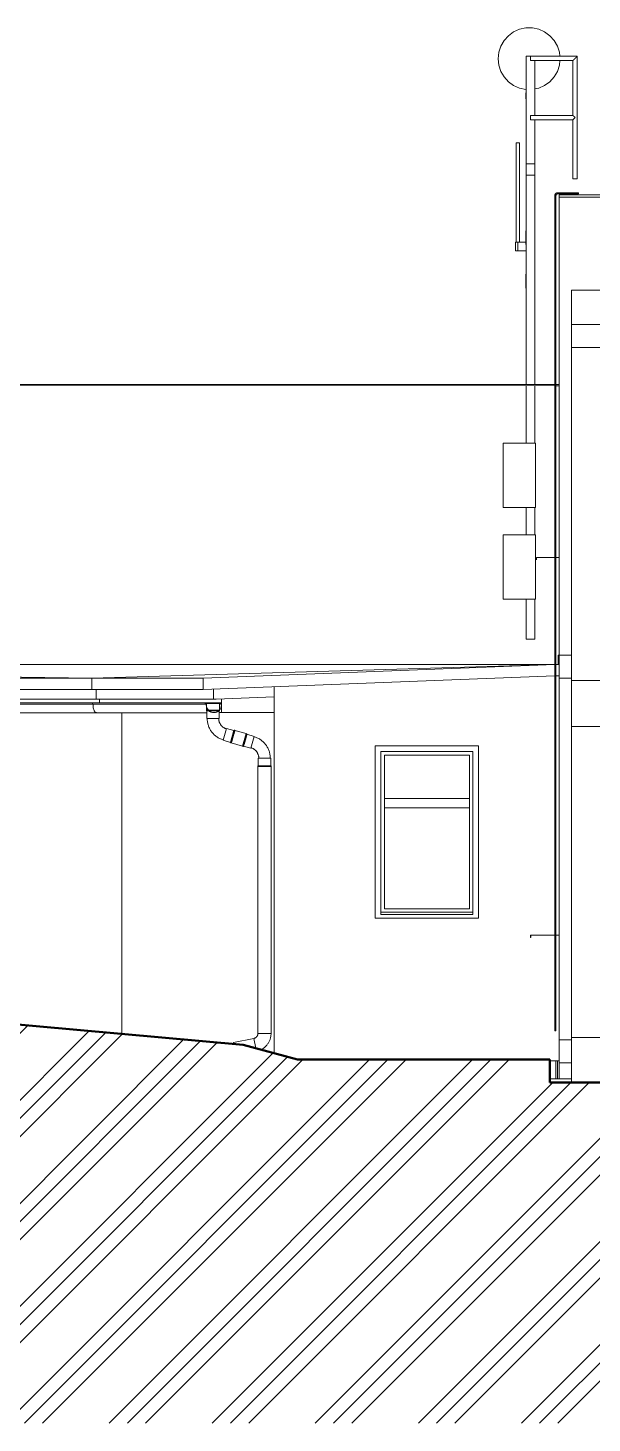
# Model space of a CAD drawing. Header units: millimetres. Extents: x -4051 to 472247, y -45352 to 20466.
# Drawn here: x 48860 to 53777, y -2470 to 9685 of the extents above; entities that cross this region are included whole.
import ezdxf

# ---------------------------------------------------------------- set-up
doc = ezdxf.new("R2010")
doc.units = ezdxf.units.MM
for name, color, linetype, lineweight in [('A-DETL-GENF', 92, 'Continuous', 9), ('A-DETL-WIDE', 214, 'Continuous', 50), ('A-DOOR', 31, 'Continuous', 9), ('A-DOOR-FRAM', 31, 'Continuous', 9), ('A-FLOR', 192, 'Continuous', 9), ('A-GLAZ', 151, 'Continuous', 9), ('A-ROOF', 132, 'Continuous', 9), ('A-ROOF-OTLN', 132, 'Continuous', 9), ('A-WALL', 113, 'Continuous', 9), ('E-POWR-CNDT', 130, 'Continuous', 9), ('M-EQPM', 50, 'Continuous', 9), ('P-PIPE', 3, 'Continuous', 9), ('Q-SPCQ', 91, 'Continuous', 9), ('S-COLS', 52, 'Continuous', 9)]:
    doc.layers.add(name, color=color, linetype=linetype, lineweight=lineweight)

# ---------------------------------------------------------------- blocks, each defined once
blk = doc.blocks.new('OKNO_1k_nadsvetlik - OKNO_1k_nadsvetlik_900 x 1500-2284060-J-Bourání')
at = {"layer": 'A-GLAZ'}
for p, q in [((46594, 3430), (46594, 1930)), ((47494, 3430), (46594, 3430)), ((47494, 1930), (47494, 3430)), ((46644, 3380), (47444, 3380)), ((46644, 3380), (46644, 1982)), ((46674, 2010), (46674, 3350)), ((46674, 3350), (47414, 3350)), ((47414, 3350), (47414, 2010)), ((47444, 3380), (47444, 1982)), ((46674, 2970), (47414, 2970)), ((46674, 2970), (46674, 2890)), ((47414, 2890), (47414, 2970)), ((47414, 2890), (46674, 2890)), ((47414, 2010), (46674, 2010)), ((46594, 1930), (47494, 1930))]:
    blk.add_line(p, q, dxfattribs=at)
blk = doc.blocks.new('parapet_ext - parapet_ext-1802020-J-Bourání')
at = {"layer": 'Q-SPCQ'}
for p, q in [((46644, 1960), (46644, 1982)), ((47444, 1982), (46644, 1982)), ((47444, 1960), (46644, 1960)), ((47444, 1982), (47444, 1960))]:
    blk.add_line(p, q, dxfattribs=at)
blk = doc.blocks.new('OKNO_2k_nadsvetlik - OKNO_2k_nadsvetlik 1500 x 1800-1972498-J-Bourání')
at = {"layer": 'A-GLAZ'}
blk.add_line((53490, 1730), (53490, 3530), dxfattribs=at)
blk = doc.blocks.new('parapet_ext - parapet_ext-V1-J-Bourání')
at = {"layer": 'Q-SPCQ'}
for p, q in [((53453, 1782), (53241, 1782)), ((53241, 1782), (53241, 1760)), ((53241, 1760), (53243, 1760)), ((53243, 1780), (53453, 1780)), ((53243, 1760), (53243, 1780)), ((53490, 1782), (53462, 1782)), ((53462, 1780), (53490, 1780))]:
    blk.add_line(p, q, dxfattribs=at)
blk = doc.blocks.new('DVERE_1k_oblozka - DD03_01_900x1970_koupelna-1549512-J-Bourání')
at = {"layer": 'A-DOOR'}
for p in [(53461, 685), (53476, 530)]:
    blk.add_line(p, (53461, 530), dxfattribs=at)
at = {"layer": 'A-DOOR-FRAM'}
for p, q in [((53476, 530), (53476, 685)), ((53491, 670), (53491, 530)), ((53491, 530), (53476, 530)), ((53596, 530), (53491, 530))]:
    blk.add_line(p, q, dxfattribs=at)
blk = doc.blocks.new('OKNO_2k_nadsvetlik - OKNO_2k_nadsvetlik 1500 x 1800-1972510-J-Bourání')
at = {"layer": 'A-GLAZ'}
blk.add_line((53490, 5020), (53490, 6820), dxfattribs=at)
blk = doc.blocks.new('parapet_ext - parapet_ext-V13-J-Bourání')
at = {"layer": 'Q-SPCQ'}
for p, q in [((53452, 5072), (53291, 5072)), ((53291, 5072), (53291, 5050)), ((53291, 5050), (53293, 5050)), ((53293, 5070), (53452, 5070)), ((53293, 5050), (53293, 5070)), ((53490, 5072), (53462, 5072)), ((53462, 5070), (53490, 5070))]:
    blk.add_line(p, q, dxfattribs=at)
blk = doc.blocks.new('Žebřík - Standardní-1244347-J-Bourání')
at = {"layer": 'Q-SPCQ', "color": 41}
for p, q in [((53203, 8502), (53203, 9439)), ((53241, 9439), (53203, 9439)), ((53648, 9439), (53241, 9439)), ((53241, 9439), (53241, 9401)), ((53241, 9401), (53610, 9401)), ((53279, 9401), (53279, 8923)), ((53610, 9401), (53610, 8923)), ((53648, 8369), (53648, 9439)), ((53610, 8923), (53241, 8923)), ((53241, 8923), (53241, 8904)), ((53241, 8904), (53241, 8885)), ((53241, 8885), (53610, 8885)), ((53279, 8885), (53279, 8502)), ((53610, 8885), (53610, 8369)), ((53203, 8401), (53203, 8502)), ((53203, 8502), (53279, 8502)), ((53203, 6577), (53203, 8401)), ((53203, 8401), (53279, 8401)), ((53279, 8502), (53279, 8401)), ((53279, 8401), (53279, 6577)), ((53610, 8369), (53648, 8369)), ((53203, 6068), (53203, 6567)), ((53279, 6567), (53279, 6068)), ((53203, 5268), (53203, 5508)), ((53279, 5508), (53279, 5268)), ((53203, 4359), (53203, 4708)), ((53279, 4708), (53279, 4359)), ((53203, 4359), (53279, 4359))]:
    blk.add_line(p, q, dxfattribs=at)
for points, knots in [([(53648, 9439), (53648, 9439), (53648, 9438), (53647, 9437), (53646, 9436), (53644, 9435), (53643, 9434), (53642, 9433), (53641, 9431), (53639, 9430), (53638, 9428), (53636, 9427), (53635, 9426), (53634, 9425), (53633, 9423), (53632, 9422), (53630, 9421), (53629, 9420), (53628, 9418), (53627, 9417), (53625, 9416), (53624, 9415), (53623, 9414), (53622, 9412), (53621, 9411), (53620, 9410), (53618, 9409), (53617, 9408), (53616, 9407), (53615, 9405), (53614, 9404), (53613, 9403), (53611, 9402), (53610, 9401), (53610, 9401), (53610, 9401)], [0, 0, 0, 0, 0.083333, 0.125, 0.166667, 0.208333, 0.229167, 0.25, 0.291667, 0.333333, 0.354167, 0.375, 0.395833, 0.416667, 0.4375, 0.458333, 0.479167, 0.5, 0.520833, 0.541667, 0.5625, 0.583333, 0.604167, 0.625, 0.645833, 0.666667, 0.6875, 0.708333, 0.75, 0.770833, 0.791667, 0.833333, 0.875, 0.916667, 1, 1, 1, 1]), ([(53629, 8904), (53628, 8905), (53625, 8907), (53622, 8910), (53620, 8912), (53619, 8914), (53618, 8914), (53618, 8915), (53617, 8916), (53616, 8917), (53615, 8918), (53615, 8918), (53614, 8919), (53613, 8920), (53613, 8920), (53612, 8921), (53612, 8921), (53611, 8922), (53611, 8922), (53610, 8922), (53610, 8923), (53610, 8923), (53610, 8923)], [0, 0, 0, 0, 0.142857, 0.285714, 0.357143, 0.392857, 0.428571, 0.464286, 0.5, 0.535714, 0.571429, 0.607143, 0.642857, 0.678571, 0.714286, 0.75, 0.785714, 0.821429, 0.857143, 0.892857, 0.928571, 1, 1, 1, 1]), ([(53610, 8885), (53610, 8885), (53610, 8885), (53610, 8885), (53611, 8885), (53611, 8886), (53612, 8886), (53612, 8887), (53613, 8887), (53613, 8888), (53614, 8889), (53615, 8889), (53615, 8890), (53616, 8891), (53617, 8892), (53618, 8893), (53619, 8894), (53620, 8895), (53622, 8897), (53625, 8900), (53628, 8903), (53629, 8904)], [0, 0, 0, 0, 0.071429, 0.107143, 0.142857, 0.178571, 0.214286, 0.25, 0.285714, 0.321429, 0.357143, 0.392857, 0.428571, 0.464286, 0.5, 0.571429, 0.607143, 0.642857, 0.714286, 0.857143, 1, 1, 1, 1])]:
    blk.add_open_spline(points, degree=3, knots=knots, dxfattribs=at)
blk = doc.blocks.new('Koleno_ uhlíková ocel_ lisované - Standardní-1479832-J-Bourání')
at = {"layer": 'P-PIPE', "color": 41}
for p, q in [((50769, 3531), (50739, 3428)), ((50833, 3513), (50769, 3531)), ((50739, 3428), (50804, 3409)), ((50804, 3409), (50833, 3513)), ((50868, 3324), (50868, 3257)), ((50976, 3324), (50868, 3324)), ((50976, 3257), (50976, 3324)), ((50976, 3257), (50868, 3257))]:
    blk.add_line(p, q, dxfattribs=at)
at = {"layer": 'P-PIPE', "color": 41, "flags": 128}
for points in [[(50761, 3534), (50761, 3533), (50761, 3533), (50761, 3533), (50761, 3533), (50761, 3532), (50761, 3532), (50761, 3532), (50761, 3531), (50760, 3530), (50760, 3529), (50760, 3529), (50760, 3528), (50759, 3527), (50759, 3526), (50759, 3524), (50758, 3523), (50758, 3522), (50758, 3521), (50757, 3519), (50757, 3518), (50756, 3516), (50756, 3515), (50756, 3513), (50755, 3511), (50755, 3510), (50754, 3508), (50754, 3506), (50753, 3504), (50752, 3502), (50752, 3500), (50751, 3498), (50751, 3497), (50750, 3495), (50750, 3492), (50749, 3490), (50748, 3488), (50748, 3486), (50747, 3484), (50747, 3482), (50746, 3480), (50745, 3478), (50745, 3476), (50744, 3474), (50744, 3472), (50743, 3470), (50743, 3468), (50742, 3466), (50741, 3464), (50741, 3462), (50740, 3460), (50740, 3458), (50739, 3456), (50739, 3455), (50738, 3453), (50738, 3451), (50737, 3449), (50737, 3448), (50736, 3446), (50736, 3445), (50736, 3443), (50735, 3442), (50735, 3441), (50734, 3439), (50734, 3438), (50734, 3437), (50733, 3436), (50733, 3435), (50733, 3434), (50733, 3433), (50732, 3433), (50732, 3432), (50732, 3431), (50732, 3431), (50732, 3431), (50732, 3430), (50732, 3430), (50732, 3430), (50732, 3430), (50732, 3430)], [(50739, 3428), (50739, 3428), (50739, 3428), (50739, 3428), (50739, 3428), (50740, 3429), (50740, 3429), (50740, 3430), (50740, 3430), (50740, 3431), (50740, 3432), (50741, 3432), (50741, 3433), (50741, 3434), (50742, 3435), (50742, 3437), (50742, 3438), (50743, 3439), (50743, 3440), (50743, 3442), (50744, 3443), (50744, 3445), (50745, 3446), (50745, 3448), (50746, 3450), (50746, 3451), (50747, 3453), (50747, 3455), (50748, 3457), (50748, 3459), (50749, 3461), (50749, 3463), (50750, 3465), (50750, 3467), (50751, 3469), (50752, 3471), (50752, 3473), (50753, 3475), (50753, 3477), (50754, 3479), (50755, 3481), (50755, 3483), (50756, 3485), (50756, 3487), (50757, 3489), (50758, 3491), (50758, 3493), (50759, 3495), (50759, 3497), (50760, 3499), (50760, 3501), (50761, 3503), (50761, 3505), (50762, 3507), (50762, 3508), (50763, 3510), (50763, 3512), (50764, 3513), (50764, 3515), (50765, 3516), (50765, 3518), (50766, 3519), (50766, 3520), (50766, 3522), (50767, 3523), (50767, 3524), (50767, 3525), (50768, 3526), (50768, 3527), (50768, 3528), (50768, 3528), (50768, 3529), (50769, 3530), (50769, 3530), (50769, 3530), (50769, 3531), (50769, 3531), (50769, 3531), (50769, 3531), (50769, 3531)], [(50761, 3534), (50761, 3534), (50761, 3534), (50762, 3534), (50762, 3534), (50762, 3534), (50762, 3534), (50762, 3535), (50762, 3535), (50762, 3535), (50762, 3535), (50762, 3535), (50762, 3535), (50762, 3535), (50763, 3535), (50763, 3536), (50763, 3536), (50763, 3536), (50763, 3536), (50763, 3536), (50763, 3536), (50763, 3536), (50764, 3536), (50764, 3536), (50764, 3536), (50764, 3536), (50764, 3536), (50764, 3536), (50765, 3536), (50765, 3536), (50765, 3536), (50765, 3536), (50765, 3536), (50765, 3536), (50765, 3536), (50766, 3536), (50766, 3536), (50766, 3536), (50766, 3536), (50766, 3536), (50766, 3536), (50767, 3536), (50767, 3536), (50767, 3536), (50767, 3536), (50767, 3536), (50767, 3536), (50767, 3536), (50768, 3536), (50768, 3536), (50768, 3535), (50768, 3535), (50768, 3535), (50768, 3535), (50768, 3535), (50768, 3535), (50768, 3535), (50769, 3535), (50769, 3534), (50769, 3534), (50769, 3534), (50769, 3534), (50769, 3534), (50769, 3534), (50769, 3534), (50769, 3533), (50769, 3533), (50769, 3533), (50769, 3533), (50769, 3533), (50769, 3533), (50769, 3533), (50769, 3532), (50769, 3532), (50769, 3532), (50769, 3532), (50769, 3532), (50769, 3532), (50769, 3531), (50769, 3531)], [(50761, 3532), (50761, 3532), (50761, 3533), (50761, 3533), (50761, 3533), (50761, 3533), (50761, 3534), (50761, 3534)], [(50769, 3531), (50769, 3531), (50769, 3531), (50769, 3531), (50769, 3531), (50769, 3530), (50769, 3530), (50768, 3529), (50768, 3529)], [(50739, 3428), (50739, 3427), (50739, 3427), (50739, 3427), (50739, 3427), (50739, 3427), (50739, 3427), (50739, 3426), (50739, 3426), (50739, 3426), (50739, 3426), (50738, 3426), (50738, 3426), (50738, 3426), (50738, 3426), (50738, 3426), (50738, 3425), (50738, 3425), (50738, 3425), (50737, 3425), (50737, 3425), (50737, 3425), (50737, 3425), (50737, 3425), (50737, 3425), (50737, 3425), (50736, 3425), (50736, 3425), (50736, 3425), (50736, 3425), (50736, 3425), (50736, 3425), (50735, 3425), (50735, 3425), (50735, 3425), (50735, 3425), (50735, 3425), (50735, 3425), (50735, 3425), (50734, 3425), (50734, 3425), (50734, 3425), (50734, 3425), (50734, 3425), (50734, 3425), (50734, 3425), (50733, 3425), (50733, 3425), (50733, 3425), (50733, 3425), (50733, 3426), (50733, 3426), (50733, 3426), (50733, 3426), (50732, 3426), (50732, 3426), (50732, 3426), (50732, 3426), (50732, 3427), (50732, 3427), (50732, 3427), (50732, 3427), (50732, 3427), (50732, 3427), (50732, 3427), (50732, 3428), (50732, 3428), (50732, 3428), (50731, 3428), (50731, 3428), (50731, 3428), (50731, 3429), (50731, 3429), (50731, 3429), (50731, 3429), (50731, 3429), (50732, 3429), (50732, 3429), (50732, 3430), (50732, 3430)], [(50732, 3430), (50732, 3430), (50732, 3430), (50732, 3430), (50732, 3430), (50732, 3431), (50732, 3431), (50732, 3432)], [(50740, 3430), (50740, 3429), (50740, 3429), (50740, 3428), (50739, 3428), (50739, 3428), (50739, 3428), (50739, 3428), (50739, 3428)], [(50805, 3413), (50808, 3412), (50812, 3411), (50815, 3409), (50819, 3408), (50822, 3406), (50825, 3404), (50828, 3402), (50831, 3400), (50834, 3398), (50837, 3396), (50840, 3394), (50843, 3391), (50846, 3388), (50848, 3386), (50851, 3383), (50853, 3380), (50855, 3377), (50857, 3374), (50859, 3371), (50861, 3368), (50862, 3364), (50864, 3361), (50865, 3358), (50867, 3354), (50868, 3351), (50869, 3347), (50870, 3343), (50870, 3340), (50871, 3336), (50871, 3333), (50872, 3329), (50872, 3325), (50872, 3324)], [(50972, 3324), (50972, 3332), (50971, 3339), (50970, 3347), (50969, 3355), (50968, 3362), (50966, 3370), (50964, 3377), (50962, 3385), (50959, 3392), (50957, 3399), (50953, 3406), (50950, 3413), (50946, 3420), (50942, 3426), (50938, 3433), (50934, 3439), (50929, 3445), (50924, 3451), (50919, 3457), (50913, 3462), (50908, 3467), (50902, 3472), (50896, 3477), (50890, 3482), (50883, 3486), (50877, 3490), (50870, 3494), (50863, 3497), (50856, 3500), (50849, 3503), (50842, 3506), (50835, 3508), (50832, 3509)], [(50868, 3249), (50868, 3249), (50867, 3249), (50867, 3249), (50867, 3249), (50867, 3249), (50867, 3249), (50867, 3249), (50866, 3249), (50866, 3249), (50866, 3249), (50866, 3249), (50866, 3250), (50866, 3250), (50866, 3250), (50865, 3250), (50865, 3250), (50865, 3250), (50865, 3250), (50865, 3250), (50865, 3250), (50865, 3250), (50865, 3251), (50865, 3251), (50864, 3251), (50864, 3251), (50864, 3251), (50864, 3251), (50864, 3251), (50864, 3251), (50864, 3252), (50864, 3252), (50864, 3252), (50864, 3252), (50864, 3252), (50864, 3252), (50864, 3253), (50864, 3253), (50864, 3253), (50864, 3253), (50864, 3253), (50864, 3253), (50864, 3253), (50864, 3254), (50864, 3254), (50864, 3254), (50864, 3254), (50864, 3254), (50864, 3254), (50864, 3255), (50864, 3255), (50864, 3255), (50864, 3255), (50864, 3255), (50864, 3255), (50865, 3255), (50865, 3256), (50865, 3256), (50865, 3256), (50865, 3256), (50865, 3256), (50865, 3256), (50865, 3256), (50865, 3256), (50866, 3256), (50866, 3256), (50866, 3257), (50866, 3257), (50866, 3257), (50866, 3257), (50866, 3257), (50867, 3257), (50867, 3257), (50867, 3257), (50867, 3257), (50867, 3257), (50867, 3257), (50867, 3257), (50868, 3257), (50868, 3257)], [(50868, 3257), (50868, 3257), (50868, 3257), (50868, 3257), (50868, 3257), (50869, 3257), (50869, 3257), (50870, 3257), (50870, 3257)], [(50976, 3257), (50976, 3257), (50976, 3257), (50975, 3257), (50975, 3257), (50975, 3257), (50974, 3257), (50974, 3257), (50973, 3257), (50972, 3257), (50971, 3257), (50971, 3257), (50970, 3257), (50969, 3257), (50967, 3257), (50966, 3257), (50965, 3257), (50964, 3257), (50962, 3257), (50961, 3257), (50959, 3257), (50958, 3257), (50956, 3257), (50954, 3257), (50953, 3257), (50951, 3257), (50949, 3257), (50947, 3257), (50945, 3257), (50943, 3257), (50941, 3257), (50939, 3257), (50937, 3257), (50935, 3257), (50933, 3257), (50931, 3257), (50929, 3257), (50927, 3257), (50924, 3257), (50922, 3257), (50920, 3257), (50918, 3257), (50916, 3257), (50914, 3257), (50912, 3257), (50909, 3257), (50907, 3257), (50905, 3257), (50903, 3257), (50901, 3257), (50899, 3257), (50897, 3257), (50895, 3257), (50894, 3257), (50892, 3257), (50890, 3257), (50888, 3257), (50887, 3257), (50885, 3257), (50883, 3257), (50882, 3257), (50880, 3257), (50879, 3257), (50878, 3257), (50877, 3257), (50875, 3257), (50874, 3257), (50873, 3257), (50872, 3257), (50872, 3257), (50871, 3257), (50870, 3257), (50870, 3257), (50869, 3257), (50869, 3257), (50868, 3257), (50868, 3257), (50868, 3257), (50868, 3257), (50868, 3257)], [(50870, 3249), (50869, 3249), (50869, 3249), (50868, 3249), (50868, 3249), (50868, 3249), (50868, 3249), (50868, 3249)], [(50868, 3249), (50868, 3249), (50868, 3249), (50868, 3249), (50868, 3249), (50869, 3249), (50869, 3249), (50870, 3249), (50870, 3249), (50871, 3249), (50872, 3249), (50873, 3249), (50874, 3249), (50875, 3249), (50876, 3249), (50877, 3249), (50878, 3249), (50880, 3249), (50881, 3249), (50883, 3249), (50884, 3249), (50886, 3249), (50887, 3249), (50889, 3249), (50891, 3249), (50893, 3249), (50894, 3249), (50896, 3249), (50898, 3249), (50900, 3249), (50902, 3249), (50904, 3249), (50906, 3249), (50908, 3249), (50910, 3249), (50913, 3249), (50915, 3249), (50917, 3249), (50919, 3249), (50921, 3249), (50923, 3249), (50925, 3249), (50928, 3249), (50930, 3249), (50932, 3249), (50934, 3249), (50936, 3249), (50938, 3249), (50940, 3249), (50942, 3249), (50944, 3249), (50946, 3249), (50948, 3249), (50950, 3249), (50952, 3249), (50954, 3249), (50955, 3249), (50957, 3249), (50959, 3249), (50960, 3249), (50962, 3249), (50963, 3249), (50964, 3249), (50966, 3249), (50967, 3249), (50968, 3249), (50969, 3249), (50970, 3249), (50971, 3249), (50972, 3249), (50973, 3249), (50973, 3249), (50974, 3249), (50974, 3249), (50975, 3249), (50975, 3249), (50975, 3249), (50976, 3249), (50976, 3249), (50976, 3249)], [(50973, 3257), (50974, 3257), (50974, 3257), (50975, 3257), (50975, 3257), (50975, 3257), (50976, 3257), (50976, 3257), (50976, 3257)], [(50976, 3249), (50976, 3249), (50976, 3249), (50975, 3249), (50975, 3249), (50975, 3249), (50974, 3249), (50974, 3249)], [(50976, 3257), (50976, 3257), (50976, 3257), (50976, 3257), (50976, 3257), (50977, 3257), (50977, 3257), (50977, 3257), (50977, 3257), (50977, 3257), (50977, 3257), (50977, 3257), (50978, 3257), (50978, 3257), (50978, 3256), (50978, 3256), (50978, 3256), (50978, 3256), (50978, 3256), (50978, 3256), (50979, 3256), (50979, 3256), (50979, 3256), (50979, 3255), (50979, 3255), (50979, 3255), (50979, 3255), (50979, 3255), (50979, 3255), (50979, 3255), (50979, 3255), (50980, 3254), (50980, 3254), (50980, 3254), (50980, 3254), (50980, 3254), (50980, 3254), (50980, 3253), (50980, 3253), (50980, 3253), (50980, 3253), (50980, 3253), (50980, 3253), (50980, 3252), (50980, 3252), (50980, 3252), (50980, 3252), (50980, 3252), (50979, 3252), (50979, 3252), (50979, 3251), (50979, 3251), (50979, 3251), (50979, 3251), (50979, 3251), (50979, 3251), (50979, 3251), (50979, 3250), (50979, 3250), (50979, 3250), (50978, 3250), (50978, 3250), (50978, 3250), (50978, 3250), (50978, 3250), (50978, 3250), (50978, 3250), (50978, 3249), (50977, 3249), (50977, 3249), (50977, 3249), (50977, 3249), (50977, 3249), (50977, 3249), (50976, 3249), (50976, 3249), (50976, 3249), (50976, 3249), (50976, 3249), (50976, 3249)]]:
    blk.add_lwpolyline(points, dxfattribs=at)
blk = doc.blocks.new('Koleno_ uhlíková ocel_ lisované - Standardní-V31-J-Bourání')
at = {"layer": 'P-PIPE', "color": 41}
for p, q in [((50419, 3734), (50419, 3667)), ((50419, 3734), (50440, 3734)), ((50419, 3667), (50527, 3667)), ((50441, 3734), (50520, 3734)), ((50523, 3734), (50527, 3734)), ((50527, 3667), (50527, 3734)), ((50591, 3582), (50561, 3479)), ((50655, 3564), (50591, 3582)), ((50626, 3460), (50655, 3564)), ((50561, 3479), (50626, 3460))]:
    blk.add_line(p, q, dxfattribs=at)
at = {"layer": 'P-PIPE', "color": 41, "flags": 128}
for points in [[(50419, 3734), (50419, 3734), (50419, 3734), (50418, 3734), (50418, 3734), (50418, 3734), (50418, 3735), (50418, 3735), (50418, 3735), (50417, 3735), (50417, 3735), (50417, 3735), (50417, 3735), (50417, 3735), (50417, 3735), (50417, 3735), (50416, 3735), (50416, 3735), (50416, 3735), (50416, 3735), (50416, 3736), (50416, 3736), (50416, 3736), (50416, 3736), (50416, 3736), (50415, 3736), (50415, 3736), (50415, 3737), (50415, 3737), (50415, 3737), (50415, 3737), (50415, 3737), (50415, 3737), (50415, 3737), (50415, 3738), (50415, 3738), (50415, 3738), (50415, 3738), (50415, 3738), (50415, 3738), (50415, 3739), (50415, 3739), (50415, 3739), (50415, 3739), (50415, 3739), (50415, 3739), (50415, 3739), (50415, 3740), (50415, 3740), (50415, 3740), (50415, 3740), (50415, 3740), (50415, 3740), (50415, 3740), (50416, 3741), (50416, 3741), (50416, 3741), (50416, 3741), (50416, 3741), (50416, 3741), (50416, 3741), (50416, 3741), (50416, 3742), (50417, 3742), (50417, 3742), (50417, 3742), (50417, 3742), (50417, 3742), (50417, 3742), (50417, 3742), (50417, 3742), (50418, 3742), (50418, 3742), (50418, 3742), (50418, 3742), (50418, 3742), (50418, 3742), (50419, 3742), (50419, 3742), (50419, 3742)], [(50419, 3742), (50419, 3742), (50419, 3742), (50419, 3742), (50420, 3742), (50420, 3742), (50420, 3742), (50421, 3742)], [(50431, 3742), (50430, 3742), (50429, 3742), (50428, 3742), (50427, 3742), (50425, 3742), (50424, 3742), (50424, 3742), (50423, 3742), (50422, 3742), (50421, 3742), (50421, 3742), (50420, 3742), (50420, 3742), (50419, 3742), (50419, 3742), (50419, 3742), (50419, 3742), (50419, 3742)], [(50421, 3734), (50421, 3734), (50420, 3734), (50420, 3734), (50419, 3734), (50419, 3734), (50419, 3734), (50419, 3734), (50419, 3734)], [(50419, 3734), (50419, 3734), (50419, 3734), (50419, 3734), (50420, 3734), (50420, 3734), (50420, 3734), (50421, 3734), (50422, 3734), (50422, 3734), (50423, 3734), (50424, 3734), (50425, 3734), (50426, 3734), (50427, 3734), (50428, 3734), (50430, 3734), (50431, 3734), (50432, 3734), (50434, 3734), (50435, 3734), (50437, 3734), (50438, 3734), (50440, 3734)], [(50423, 3667), (50423, 3660), (50423, 3652), (50424, 3644), (50425, 3637), (50427, 3629), (50428, 3622), (50430, 3614), (50433, 3607), (50435, 3600), (50438, 3592), (50441, 3585), (50445, 3579), (50448, 3572), (50452, 3565), (50456, 3559), (50461, 3552), (50466, 3546), (50471, 3541), (50476, 3535), (50481, 3529), (50487, 3524), (50493, 3519), (50499, 3514), (50505, 3510), (50511, 3505), (50518, 3501), (50525, 3498), (50531, 3494), (50538, 3491), (50546, 3488), (50553, 3485), (50560, 3483), (50562, 3482)], [(50527, 3742), (50527, 3742), (50527, 3742), (50526, 3742), (50526, 3742), (50526, 3742), (50525, 3742), (50525, 3742), (50524, 3742), (50523, 3742), (50523, 3742), (50522, 3742), (50521, 3742), (50520, 3742), (50519, 3742), (50517, 3742), (50516, 3742), (50515, 3742), (50513, 3742), (50512, 3742), (50510, 3742), (50509, 3742), (50507, 3742), (50506, 3742), (50504, 3742), (50502, 3742), (50500, 3742), (50498, 3742), (50496, 3742), (50494, 3742), (50492, 3742), (50490, 3742), (50488, 3742), (50486, 3742), (50484, 3742), (50482, 3742), (50480, 3742), (50478, 3742), (50476, 3742), (50473, 3742), (50471, 3742), (50469, 3742), (50467, 3742), (50465, 3742), (50463, 3742), (50461, 3742), (50458, 3742), (50456, 3742), (50454, 3742), (50452, 3742), (50450, 3742), (50448, 3742), (50447, 3742), (50445, 3742), (50443, 3742), (50441, 3742), (50439, 3742), (50438, 3742), (50436, 3742), (50435, 3742), (50433, 3742)], [(50442, 3734), (50444, 3734), (50445, 3734), (50447, 3734), (50449, 3734), (50451, 3734), (50453, 3734), (50455, 3734), (50457, 3734), (50459, 3734), (50462, 3734), (50464, 3734), (50466, 3734), (50468, 3734), (50470, 3734), (50472, 3734), (50474, 3734), (50477, 3734), (50479, 3734), (50481, 3734), (50483, 3734), (50485, 3734), (50487, 3734), (50489, 3734), (50491, 3734), (50493, 3734), (50495, 3734), (50497, 3734), (50499, 3734), (50501, 3734), (50503, 3734), (50505, 3734), (50506, 3734), (50508, 3734), (50510, 3734), (50511, 3734), (50513, 3734), (50514, 3734), (50515, 3734), (50517, 3734), (50518, 3734), (50519, 3734), (50520, 3734)], [(50522, 3734), (50523, 3734), (50524, 3734), (50524, 3734), (50525, 3734), (50526, 3734), (50526, 3734), (50526, 3734), (50527, 3734), (50527, 3734), (50527, 3734), (50527, 3734)], [(50590, 3579), (50586, 3580), (50583, 3581), (50579, 3582), (50576, 3584), (50573, 3585), (50569, 3587), (50566, 3589), (50563, 3591), (50560, 3593), (50557, 3596), (50554, 3598), (50552, 3600), (50549, 3603), (50546, 3606), (50544, 3608), (50542, 3611), (50540, 3614), (50538, 3617), (50536, 3621), (50534, 3624), (50532, 3627), (50531, 3630), (50529, 3634), (50528, 3637), (50527, 3641), (50526, 3644), (50525, 3648), (50524, 3652), (50524, 3655), (50523, 3659), (50523, 3663), (50523, 3666), (50523, 3667)], [(50527, 3734), (50527, 3734), (50527, 3734), (50526, 3734), (50526, 3734), (50526, 3734), (50525, 3734), (50525, 3734), (50524, 3734)], [(50525, 3742), (50526, 3742), (50526, 3742), (50526, 3742), (50527, 3742), (50527, 3742), (50527, 3742), (50527, 3742)], [(50527, 3742), (50527, 3742), (50527, 3742), (50527, 3742), (50527, 3742), (50528, 3742), (50528, 3742), (50528, 3742), (50528, 3742), (50528, 3742), (50528, 3742), (50529, 3742), (50529, 3742), (50529, 3742), (50529, 3742), (50529, 3742)], [(50530, 3741), (50530, 3741), (50530, 3741), (50530, 3741), (50530, 3740), (50530, 3740), (50530, 3740), (50530, 3740), (50531, 3740), (50531, 3740), (50531, 3740), (50531, 3739), (50531, 3739), (50531, 3739), (50531, 3739), (50531, 3739), (50531, 3739), (50531, 3738), (50531, 3738), (50531, 3738), (50531, 3738), (50531, 3738), (50531, 3738), (50531, 3737), (50531, 3737), (50531, 3737), (50531, 3737), (50531, 3737), (50530, 3737), (50530, 3737), (50530, 3736), (50530, 3736), (50530, 3736), (50530, 3736), (50530, 3736), (50530, 3736), (50530, 3736), (50530, 3736), (50530, 3735), (50529, 3735), (50529, 3735), (50529, 3735), (50529, 3735), (50529, 3735), (50529, 3735), (50529, 3735), (50528, 3735), (50528, 3735), (50528, 3735), (50528, 3735), (50528, 3735), (50528, 3734), (50528, 3734), (50527, 3734), (50527, 3734), (50527, 3734), (50527, 3734), (50527, 3734)], [(50655, 3564), (50655, 3564), (50655, 3564), (50655, 3564), (50655, 3563), (50655, 3563), (50655, 3562), (50655, 3562), (50655, 3561), (50654, 3561), (50654, 3560), (50654, 3559), (50654, 3558), (50653, 3557), (50653, 3556), (50653, 3555), (50652, 3554), (50652, 3552), (50652, 3551), (50651, 3550), (50651, 3548), (50650, 3547), (50650, 3545), (50649, 3543), (50649, 3542), (50648, 3540), (50648, 3538), (50647, 3537), (50647, 3535), (50646, 3533), (50646, 3531), (50645, 3529), (50645, 3527), (50644, 3525), (50643, 3523), (50643, 3521), (50642, 3519), (50642, 3517), (50641, 3515), (50641, 3513), (50640, 3511), (50639, 3508), (50639, 3506), (50638, 3504), (50638, 3502), (50637, 3500), (50636, 3498), (50636, 3496), (50635, 3494), (50635, 3492), (50634, 3490), (50634, 3489), (50633, 3487), (50633, 3485), (50632, 3483), (50632, 3481), (50631, 3480), (50631, 3478), (50630, 3477), (50630, 3475), (50629, 3474), (50629, 3472), (50629, 3471), (50628, 3470), (50628, 3469), (50628, 3468), (50627, 3467), (50627, 3466), (50627, 3465), (50627, 3464), (50626, 3463), (50626, 3462), (50626, 3462), (50626, 3461), (50626, 3461), (50626, 3461), (50626, 3460), (50626, 3460), (50626, 3460), (50626, 3460)], [(50633, 3458), (50633, 3458), (50633, 3458), (50633, 3458), (50633, 3459), (50633, 3459), (50634, 3459), (50634, 3460), (50634, 3461), (50634, 3461), (50634, 3462), (50635, 3463), (50635, 3464), (50635, 3465), (50635, 3466), (50636, 3467), (50636, 3468), (50637, 3469), (50637, 3471), (50637, 3472), (50638, 3474), (50638, 3475), (50639, 3477), (50639, 3478), (50640, 3480), (50640, 3482), (50641, 3484), (50641, 3485), (50642, 3487), (50642, 3489), (50643, 3491), (50643, 3493), (50644, 3495), (50644, 3497), (50645, 3499), (50646, 3501), (50646, 3503), (50647, 3505), (50647, 3507), (50648, 3509), (50649, 3511), (50649, 3513), (50650, 3515), (50650, 3518), (50651, 3520), (50651, 3522), (50652, 3524), (50653, 3526), (50653, 3528), (50654, 3530), (50654, 3531), (50655, 3533), (50655, 3535), (50656, 3537), (50656, 3539), (50657, 3540), (50657, 3542), (50658, 3544), (50658, 3545), (50659, 3547), (50659, 3548), (50659, 3549), (50660, 3551), (50660, 3552), (50661, 3553), (50661, 3554), (50661, 3555), (50661, 3556), (50662, 3557), (50662, 3558), (50662, 3559), (50662, 3559), (50662, 3560), (50663, 3560), (50663, 3561), (50663, 3561), (50663, 3561), (50663, 3562), (50663, 3562), (50663, 3562)], [(50655, 3564), (50655, 3564), (50655, 3564), (50655, 3564), (50655, 3565), (50656, 3565), (50656, 3565), (50656, 3565), (50656, 3565), (50656, 3565), (50656, 3565), (50656, 3565), (50656, 3566), (50656, 3566), (50656, 3566), (50657, 3566), (50657, 3566), (50657, 3566), (50657, 3566), (50657, 3566), (50657, 3566), (50657, 3566), (50658, 3567), (50658, 3567), (50658, 3567), (50658, 3567), (50658, 3567), (50658, 3567), (50658, 3567), (50659, 3567), (50659, 3567), (50659, 3567), (50659, 3567), (50659, 3567), (50659, 3567), (50660, 3567), (50660, 3567), (50660, 3567), (50660, 3567), (50660, 3567), (50660, 3567), (50660, 3567), (50661, 3567), (50661, 3566), (50661, 3566), (50661, 3566), (50661, 3566), (50661, 3566), (50661, 3566), (50662, 3566), (50662, 3566), (50662, 3566), (50662, 3566), (50662, 3566), (50662, 3565), (50662, 3565), (50662, 3565), (50662, 3565), (50663, 3565), (50663, 3565), (50663, 3565), (50663, 3564), (50663, 3564), (50663, 3564), (50663, 3564), (50663, 3564), (50663, 3564), (50663, 3564), (50663, 3563), (50663, 3563), (50663, 3563), (50663, 3563), (50663, 3563), (50663, 3563), (50663, 3562), (50663, 3562), (50663, 3562), (50663, 3562), (50663, 3562), (50663, 3562)], [(50655, 3562), (50655, 3562), (50655, 3563), (50655, 3563), (50655, 3563), (50655, 3564), (50655, 3564), (50655, 3564), (50655, 3564)], [(50663, 3562), (50663, 3562), (50663, 3562), (50663, 3561), (50663, 3561), (50663, 3561), (50663, 3560), (50662, 3560)], [(50633, 3458), (50633, 3458), (50633, 3458), (50633, 3457), (50633, 3457), (50633, 3457), (50633, 3457), (50633, 3457), (50633, 3457), (50633, 3457), (50632, 3457), (50632, 3456), (50632, 3456), (50632, 3456), (50632, 3456), (50632, 3456), (50632, 3456), (50632, 3456), (50632, 3456), (50631, 3456), (50631, 3456), (50631, 3455), (50631, 3455), (50631, 3455), (50631, 3455), (50630, 3455), (50630, 3455), (50630, 3455), (50630, 3455), (50630, 3455), (50630, 3455), (50630, 3455), (50629, 3455), (50629, 3455), (50629, 3455), (50629, 3455), (50629, 3455), (50629, 3455), (50628, 3455), (50628, 3455), (50628, 3455), (50628, 3455), (50628, 3455), (50628, 3455), (50628, 3455), (50627, 3456), (50627, 3456), (50627, 3456), (50627, 3456), (50627, 3456), (50627, 3456), (50627, 3456), (50627, 3456), (50626, 3456), (50626, 3456), (50626, 3457), (50626, 3457), (50626, 3457), (50626, 3457), (50626, 3457), (50626, 3457), (50626, 3457), (50626, 3458), (50626, 3458), (50626, 3458), (50625, 3458), (50625, 3458), (50625, 3458), (50625, 3458), (50625, 3459), (50625, 3459), (50625, 3459), (50625, 3459), (50625, 3459), (50625, 3459), (50625, 3460), (50625, 3460), (50625, 3460), (50625, 3460), (50626, 3460)], [(50626, 3460), (50626, 3460), (50626, 3460), (50626, 3461), (50626, 3461), (50626, 3461), (50626, 3462), (50626, 3462), (50626, 3463)], [(50634, 3460), (50634, 3459), (50633, 3459), (50633, 3458), (50633, 3458), (50633, 3458), (50633, 3458), (50633, 3458)]]:
    blk.add_lwpolyline(points, dxfattribs=at)
blk = doc.blocks.new('Koleno_ slitinová ocel - Standardní-1479841-J-Bourání')
at = {"layer": 'P-PIPE', "color": 41}
for p, q in [((50828, 881), (50845, 797)), ((50979, 925), (50865, 925))]:
    blk.add_line(p, q, dxfattribs=at)
at = {"layer": 'P-PIPE', "color": 41, "flags": 128}
for points in [[(50865, 925), (50865, 923), (50864, 921), (50864, 920), (50864, 918), (50864, 916), (50863, 914), (50863, 913), (50862, 911), (50862, 909), (50861, 907), (50860, 906), (50860, 904), (50859, 903), (50858, 901), (50857, 900), (50856, 898), (50855, 897), (50853, 895), (50852, 894), (50851, 893), (50850, 892), (50848, 890), (50847, 889), (50845, 888), (50844, 887), (50842, 886), (50841, 885), (50839, 885), (50838, 884), (50836, 883), (50834, 883), (50833, 882), (50831, 882), (50829, 881), (50828, 881)], [(50892, 783), (50898, 786), (50903, 789), (50909, 793), (50914, 797), (50919, 800), (50924, 804), (50928, 809), (50933, 813), (50937, 818), (50942, 823), (50946, 828), (50949, 833), (50953, 838), (50956, 843), (50959, 849), (50962, 854), (50965, 860), (50968, 866), (50970, 872), (50972, 878), (50974, 884), (50975, 890), (50976, 897), (50977, 903), (50978, 909), (50979, 916), (50979, 922), (50979, 925)]]:
    blk.add_lwpolyline(points, dxfattribs=at)
blk = doc.blocks.new('DPS_venkovní_část_jednotka_chlazení - DPS_venkovní_část_jednotka_chlazení-1487231-J-Bourání')
at = {"layer": 'M-EQPM', "color": 41}
for p, q in [((53003, 5268), (53283, 5268)), ((53003, 4708), (53003, 5268)), ((53283, 5268), (53283, 4708)), ((53283, 4708), (53003, 4708))]:
    blk.add_line(p, q, dxfattribs=at)
blk = doc.blocks.new('DPS_antenna - DPS_antenna-1509611-J-Bourání')
at = {"layer": 'M-EQPM', "color": 41}
for p, q in [((53198, 9118), (53198, 9068)), ((53202, 9118), (53198, 9118)), ((53198, 9068), (53202, 9068)), ((53115, 8684), (53115, 7818)), ((53130, 8684), (53115, 8684)), ((53145, 8684), (53130, 8684)), ((53145, 7818), (53145, 8684)), ((53198, 7918), (53198, 7798)), ((53202, 7918), (53198, 7918)), ((53108, 7818), (53108, 7742)), ((53130, 7818), (53108, 7818)), ((53130, 7818), (53198, 7818)), ((53130, 7742), (53130, 7818)), ((53198, 7798), (53202, 7798)), ((53108, 7742), (53130, 7742)), ((53203, 7742), (53130, 7742)), ((53198, 7538), (53198, 7418)), ((53202, 7538), (53198, 7538)), ((53198, 7418), (53202, 7418))]:
    blk.add_line(p, q, dxfattribs=at)
at = {"layer": 'M-EQPM', "color": 41, "flags": 128}
for points in [[(53496, 9439), (53492, 9472), (53475, 9526), (53447, 9575), (53409, 9617), (53363, 9650), (53312, 9673), (53257, 9685), (53200, 9685), (53145, 9673), (53093, 9650), (53048, 9617), (53010, 9575), (52982, 9526), (52964, 9472), (52958, 9416)], [(52958, 9416), (52964, 9360), (52982, 9306), (53010, 9258), (53048, 9216), (53093, 9182), (53145, 9159), (53200, 9148), (53203, 9148)], [(53279, 9153), (53312, 9159), (53363, 9182), (53409, 9216), (53447, 9258), (53475, 9306), (53492, 9360), (53497, 9401)]]:
    blk.add_lwpolyline(points, dxfattribs=at)

msp = doc.modelspace()

# ---------------------------------------------------------------- hatches: boundary and pattern name
at = {"layer": 'A-DETL-GENF'}
h = msp.add_hatch(dxfattribs=at)
h.set_pattern_fill('FP_3', style=0, pattern_type=2)
h.set_pattern_definition([(45, (-21440.8, 0), (-449.0128, 449.0128), []), (45, (-21282.05, 0), (0, 898.0256), []), (45, (-21599.55, 0), (0, 898.0256), [])])
h.paths.add_polyline_path([(99859, -2470), (99859, 330), (83591, 330), (83591, 530), (77391, 530), (77391, 782), (72341, 870), (72341, 497), (53409, 497), (53409, 697), (51209, 697), (50735, 826), (46244, 1230), (44465, 1421), (41465, 1421), (41108, 1779), (27208, 1779), (22510, 1943), (17506, 2030), (2140, 2030), (1361, 2114), (-1379, 2114), (-1379, 2274), (-4051, 1927), (-4051, -2470), (99312, -2470)])

# ---------------------------------------------------------------- linework, layer by layer
at = {"layer": 'A-DETL-WIDE'}
for p, q in [((50735, 826), (46244, 1230)), ((51209, 697), (50735, 826)), ((53409, 697), (51209, 697)), ((53409, 497), (53409, 697)), ((66209, 497), (53409, 497))]:
    msp.add_line(p, q, dxfattribs=at)
at = {"layer": 'A-FLOR'}
for p, q in [((53596, 7400), (66296, 7400)), ((53596, 7400), (53596, 6900)), ((66296, 7100), (53596, 7100)), ((66296, 6900), (53596, 6900)), ((53596, 4020), (53491, 4020)), ((53596, 4000), (66296, 4000)), ((53596, 4000), (53596, 3600)), ((49485, 3836), (49485, 3806)), ((50547, 3838), (50547, 3806)), ((50547, 3778), (50547, 3720)), ((51007, 3720), (51007, 3856)), ((51007, 3720), (50527, 3720)), ((66296, 3600), (53596, 3600)), ((53491, 870), (53491, 670)), ((53596, 890), (66296, 890)), ((53596, 890), (53596, 497)), ((53596, 670), (53491, 670))]:
    msp.add_line(p, q, dxfattribs=at)
at = {"layer": 'A-ROOF', "color": 41}
for p, q in [((53491, 8230), (71945, 8230)), ((53491, 8230), (53491, 8210)), ((53462, 4140), (53480, 4140))]:
    msp.add_line(p, q, dxfattribs=at)
at = {"layer": 'A-ROOF', "lineweight": 18}
for p, q in [((49416, 4020), (41722, 4140)), ((49416, 4020), (53453, 4139)), ((53462, 4139), (53480, 4140))]:
    msp.add_line(p, q, dxfattribs=at)
at = {"layer": 'A-ROOF'}
for p, q in [((41722, 4140), (53453, 4140)), ((53453, 4139), (50387, 4020)), ((53491, 4140), (53462, 4139)), ((50387, 4020), (41722, 4020)), ((49416, 4020), (49416, 3920)), ((50387, 3920), (53453, 4039)), ((50387, 4020), (50387, 3920)), ((53462, 4039), (53491, 4040)), ((41722, 3920), (50387, 3920))]:
    msp.add_line(p, q, dxfattribs=at)
at = {"layer": 'A-ROOF-OTLN', "color": 41}
for p, q in [((49455, 3836), (49455, 3920)), ((50478, 3836), (50478, 3924)), ((51007, 3944), (51007, 3856)), ((50500, 3836), (41561, 3836)), ((50548, 3806), (41561, 3806)), ((41561, 3794), (50412, 3794)), ((49423, 3794), (49423, 3806)), ((49428, 3786), (49428, 3794)), ((50405, 3806), (50405, 3794)), ((50406, 3795), (50406, 3805)), ((50406, 3805), (50415, 3805)), ((50412, 3795), (50406, 3795)), ((50412, 3794), (50412, 3795)), ((50415, 3805), (50415, 3786)), ((50416, 3786), (50416, 3806)), ((51007, 3856), (50500, 3836)), ((50539, 3794), (50530, 3794)), ((50538, 3806), (50538, 3794)), ((50539, 3794), (50539, 3805)), ((50539, 3805), (50547, 3805)), ((50547, 3805), (50547, 3786)), ((50548, 3786), (50548, 3806)), ((41561, 3719), (50419, 3719))]:
    msp.add_line(p, q, dxfattribs=at)
for radius in [66.6, 65.6]:
    msp.add_arc((50481, 3786), radius, 180, 360, dxfattribs=at)
msp.add_open_spline([(49457, 3719), (49455, 3719), (49453, 3720), (49449, 3721), (49446, 3724), (49442, 3728), (49439, 3733), (49435, 3741), (49431, 3752), (49428, 3769), (49428, 3780), (49428, 3786)], degree=3, knots=[0.5, 0.5, 0.5, 0.5, 0.5416667, 0.5833333, 0.625, 0.6666667, 0.7083333, 0.75, 0.8333333, 0.9166667, 1, 1, 1, 1], dxfattribs=at)
at = {"layer": 'A-WALL'}
for p, q in [((53491, 870), (53491, 8210)), ((71945, 8210), (53491, 8210)), ((53596, 4000), (53596, 6900)), ((53480, 4140), (53480, 4220)), ((53596, 4220), (53480, 4220)), ((49677, 3719), (49677, 921)), ((51007, 3720), (51007, 752)), ((53596, 890), (53596, 3600)), ((53596, 870), (53491, 870)), ((53409, 685), (53491, 685))]:
    msp.add_line(p, q, dxfattribs=at)
at = {"layer": 'E-POWR-CNDT', "color": 41}
for p, q in [((53452, 8224), (53452, 8191)), ((53452, 8191), (53452, 947)), ((53462, 8191), (53462, 8224)), ((53462, 947), (53462, 8191)), ((53510, 8249), (53477, 8249)), ((53477, 8239), (53510, 8239)), ((53657, 8249), (53510, 8249)), ((53510, 8239), (53657, 8239)), ((53657, 8239), (53657, 8249)), ((53452, 6577), (41515, 6580)), ((41515, 6570), (53452, 6567)), ((53490, 6577), (53462, 6577)), ((53462, 6567), (53490, 6567)), ((53452, 947), (53462, 947))]:
    msp.add_line(p, q, dxfattribs=at)
at = {"layer": 'E-POWR-CNDT', "color": 41, "flags": 128}
for points in [[(53477, 8249), (53476, 8249), (53475, 8249), (53474, 8249), (53473, 8248), (53472, 8248), (53471, 8248), (53470, 8248), (53469, 8247), (53469, 8247), (53468, 8247), (53467, 8246), (53466, 8246), (53465, 8245), (53464, 8245), (53463, 8244), (53462, 8244), (53462, 8243), (53461, 8243), (53460, 8242), (53459, 8241), (53459, 8240), (53458, 8240), (53457, 8239), (53457, 8238), (53456, 8237), (53456, 8236), (53455, 8236), (53455, 8235), (53454, 8234), (53454, 8233), (53454, 8232), (53453, 8231), (53453, 8230), (53453, 8229), (53453, 8228), (53453, 8227), (53452, 8226), (53452, 8225), (53452, 8224), (53452, 8224)], [(53462, 8224), (53462, 8224), (53462, 8225), (53462, 8226), (53462, 8226), (53463, 8227), (53463, 8227), (53463, 8228), (53463, 8228), (53463, 8229), (53463, 8230), (53464, 8230), (53464, 8231), (53464, 8231), (53465, 8232), (53465, 8232), (53465, 8233), (53466, 8233), (53466, 8234), (53466, 8234), (53467, 8234), (53467, 8235), (53468, 8235), (53468, 8236), (53469, 8236), (53469, 8236), (53470, 8237), (53470, 8237), (53471, 8237), (53471, 8237), (53472, 8238), (53472, 8238), (53473, 8238), (53474, 8238), (53474, 8238), (53475, 8239), (53475, 8239), (53476, 8239), (53477, 8239), (53477, 8239), (53477, 8239)]]:
    msp.add_lwpolyline(points, dxfattribs=at)
at = {"layer": 'P-PIPE', "color": 41}
for p, q in [((50416, 3798), (50416, 3785)), ((50530, 3798), (50416, 3798)), ((50416, 3777), (50416, 3742)), ((50530, 3743), (50530, 3798)), ((50416, 3742), (50431, 3742)), ((50433, 3742), (50530, 3742)), ((50664, 3565), (50632, 3455)), ((50762, 3537), (50664, 3565)), ((50731, 3427), (50762, 3537)), ((50632, 3455), (50731, 3427)), ((50865, 3249), (50865, 925)), ((50979, 3249), (50865, 3249)), ((50979, 925), (50979, 3249)), ((50828, 881), (50651, 846)), ((50845, 797), (50828, 881)), ((50865, 925), (50979, 925)), ((50651, 846), (50653, 833))]:
    msp.add_line(p, q, dxfattribs=at)
at = {"layer": 'S-COLS'}
msp.add_line((53461, 530), (53409, 530), dxfattribs=at)

# ---------------------------------------------------------------- block references
at = {"layer": 'A-DOOR-FRAM', "lineweight": 18}
msp.add_blockref('DVERE_1k_oblozka - DD03_01_900x1970_koupelna-1549512-J-Bourání', (0, 0), dxfattribs=at)
at = {"layer": 'A-GLAZ'}
for name, p in [('OKNO_2k_nadsvetlik - OKNO_2k_nadsvetlik 1500 x 1800-1972510-J-Bourání', (0, 0)), ('OKNO_2k_nadsvetlik - OKNO_2k_nadsvetlik 1500 x 1800-1972498-J-Bourání', (0, 0)), ('OKNO_1k_nadsvetlik - OKNO_1k_nadsvetlik_900 x 1500-2284060-J-Bourání', (5293, 0))]:
    msp.add_blockref(name, p, dxfattribs=at)
at = {"layer": 'M-EQPM', "color": 41}
for name, p in [('DPS_antenna - DPS_antenna-1509611-J-Bourání', (0, 0)), ('DPS_venkovní_část_jednotka_chlazení - DPS_venkovní_část_jednotka_chlazení-1487231-J-Bourání', (0, 800)), ('DPS_venkovní_část_jednotka_chlazení - DPS_venkovní_část_jednotka_chlazení-1487231-J-Bourání', (0, 0))]:
    msp.add_blockref(name, p, dxfattribs=at)
at = {"layer": 'P-PIPE', "color": 41}
for name in ['Koleno_ uhlíková ocel_ lisované - Standardní-V31-J-Bourání', 'Koleno_ uhlíková ocel_ lisované - Standardní-1479832-J-Bourání', 'Koleno_ slitinová ocel - Standardní-1479841-J-Bourání']:
    msp.add_blockref(name, (0, 0), dxfattribs=at)
at = {"layer": 'Q-SPCQ', "color": 41}
msp.add_blockref('Žebřík - Standardní-1244347-J-Bourání', (0, 0), dxfattribs=at)
at = {"layer": 'Q-SPCQ'}
for name, p in [('parapet_ext - parapet_ext-V13-J-Bourání', (0, 0)), ('parapet_ext - parapet_ext-1802020-J-Bourání', (5293, 0)), ('parapet_ext - parapet_ext-V1-J-Bourání', (0, 0))]:
    msp.add_blockref(name, p, dxfattribs=at)

doc.saveas('drawing.dxf')
